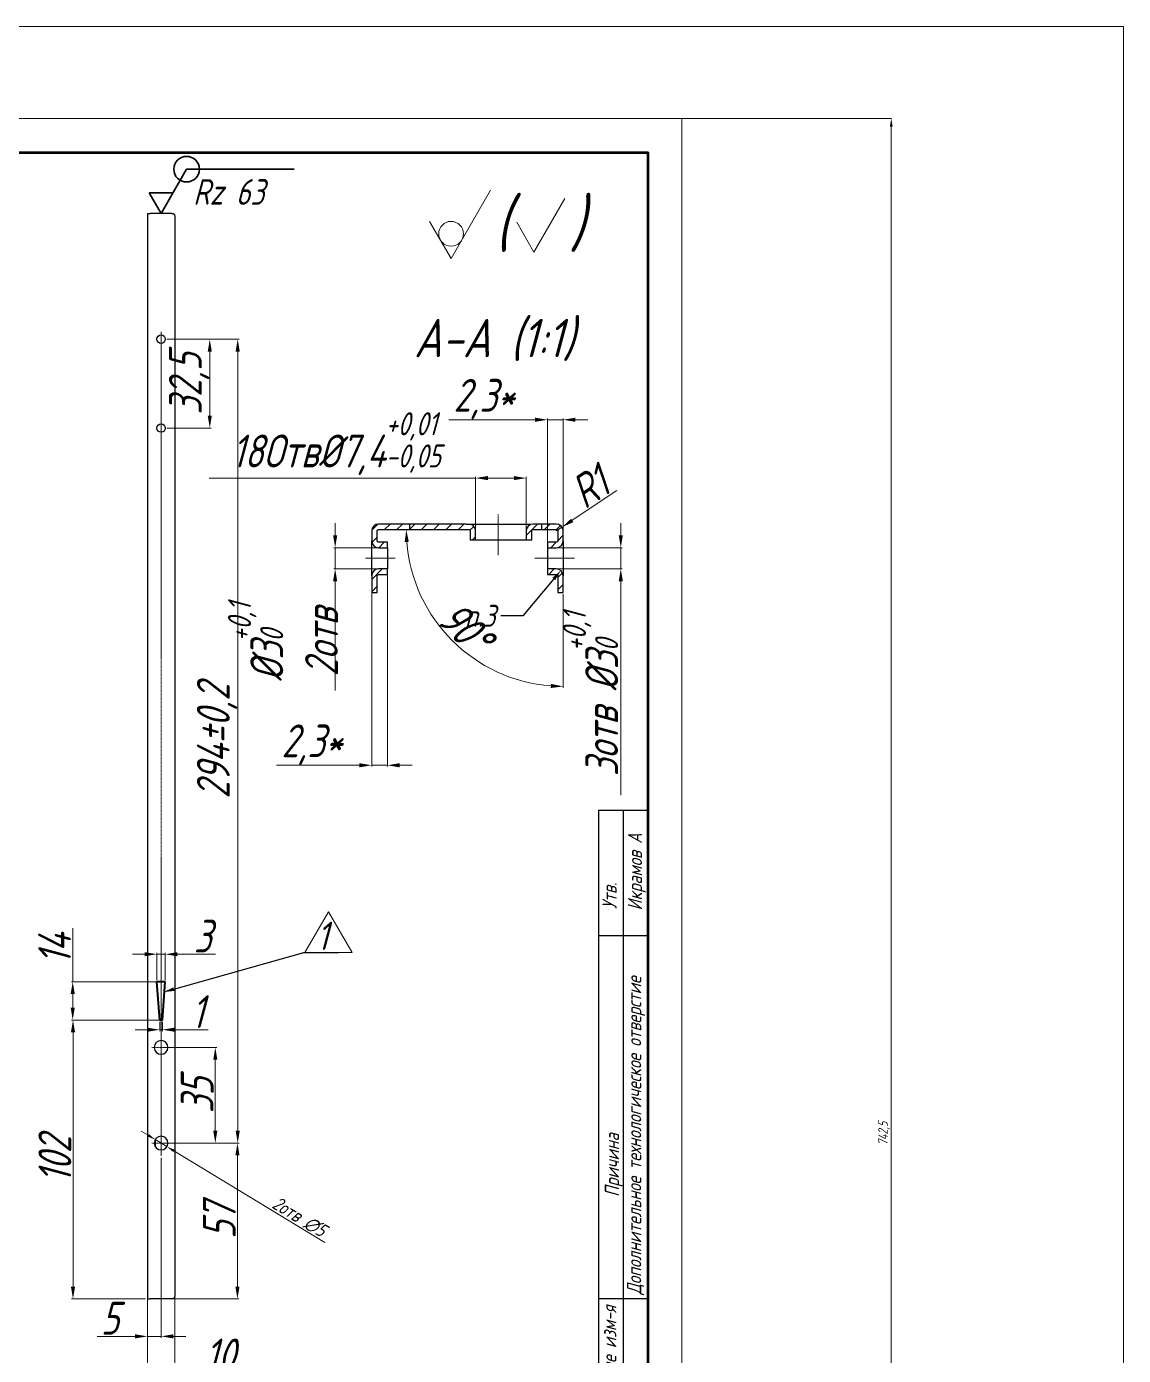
# Model space of a CAD drawing. Header units: millimetres. Extents: x 937859 to 970574, y 987894 to 996517.
# Drawn here: x 938901.3 to 939302.3, y 988407.6 to 988893.6 of the extents above; entities that cross this region are included whole.
import ezdxf
from ezdxf import colors
from ezdxf.entities.mleader import LeaderData, LeaderLine
from ezdxf.math import Vec2, Vec3

# ---------------------------------------------------------------- set-up
doc = ezdxf.new("R2010")
doc.units = ezdxf.units.MM
doc.header["$LTSCALE"] = 0.5
for name, pattern in [('CENTER', [0.6, 0.375, -0.075, 0.075, -0.075]), ('K5LT_BASIC', [0]), ('K5LT_THIN', [0])]:
    doc.linetypes.add(name, pattern=pattern)
doc.layers.add('MD_Annotation', color=7, linetype='Continuous', lineweight=20)
doc.layers.add('MD_Visible', color=7, linetype='Continuous', lineweight=25)
doc.layers.add('Системный слой (1)', color=255, linetype='Continuous')
doc.styles.add('A2', font='GOST_A.TTF', dxfattribs={"width": 0.955, "oblique": 15, "height": 12})
doc.styles.add('KTEXTSTYLE', font='GOST_A.TTF', dxfattribs={"width": 0.96, "oblique": 15, "height": 8})
doc.styles.add('SGBKN020112', font='GOST_A.TTF', dxfattribs={"width": 0.96, "oblique": 15, "height": 3.5})
doc.styles.get("Standard").update_dxf_attribs({"font": 'GOST_A.TTF', "oblique": 15})
doc.dimstyles.new('Annotative', dxfattribs={"dimscale": 0, "dimtxt": 5, "dimasz": 3, "dimexe": 0.1, "dimexo": 0.625, "dimtad": 1, "dimtxsty": 'Standard', "dimcen": 2.5, "dimclrd": 256, "dimclre": 256, "dimclrt": 256, "dimadec": 0, "dimazin": 0, "dimtfac": 1, "dimtmove": 0, "dimatfit": 3, "dimfxl": 1, "dimlwd": 5, "dimlwe": 5, "dimarcsym": 0})
doc.dimstyles.new('ISO-25', dxfattribs={"dimtxt": 12, "dimasz": 4.5, "dimexe": 0.5, "dimexo": 0.625, "dimtad": 1, "dimtxsty": 'A2', "dimcen": 2.5, "dimadec": 0, "dimazin": 0, "dimtfac": 1, "dimtmove": 0, "dimatfit": 3, "dimfxl": 1, "dimlwd": 9, "dimlwe": 9, "dimarcsym": 0})
doc.dimstyles.new('SGBKN020112', dxfattribs={"dimtxt": 3.5, "dimasz": 3, "dimexe": 0.1, "dimexo": 0, "dimtad": 1, "dimtoh": 1, "dimtxsty": 'SGBKN020112', "dimcen": 2.5, "dimadec": 0, "dimazin": 0, "dimtfac": 1, "dimtmove": 0, "dimatfit": 3, "dimfxl": 1, "dimlwd": 9, "dimlwe": 9, "dimarcsym": 0})
pattern_1 = [(45, (937559.3028, 988238.0665), (-2.245064, 2.245064), [])]

# ---------------------------------------------------------------- blocks, each defined once
blk = doc.blocks.new('*D385')
at = {"color": 0, "lineweight": 9, "ltscale": 20, "transparency": 16777216}
for p, q in [((938954.42, 988485.29), (938978.88, 988485.29)), ((938978.38, 988432.79), (938978.38, 988480.79)), ((938951.08, 988428.29), (938978.88, 988428.29))]:
    blk.add_line(p, q, dxfattribs=at)
at = {"color": 0, "lineweight": 5, "ltscale": 20, "transparency": 16777216}
for points in [[(938977.63, 988480.79), (938979.13, 988480.79), (938978.38, 988485.29)], [(938977.63, 988432.79), (938979.13, 988432.79), (938978.38, 988428.29)]]:
    blk.add_solid(points, dxfattribs=at)
at = {"layer": 'Defpoints', "color": 0, "lineweight": 5, "ltscale": 20, "transparency": 16777216}
for p in [(938953.8, 988485.29), (938978.38, 988485.29), (938950.46, 988428.29)]:
    blk.add_point(p, dxfattribs=at)
at = {"color": 0, "lineweight": 5, "ltscale": 20, "transparency": 16777216, "insert": (938971.75, 988456.79), "char_height": 12, "attachment_point": 5, "rotation": 90, "style": 'A2'}
blk.add_mtext('57', dxfattribs=at)
blk = doc.blocks.new('*D386')
at = {"color": 0, "lineweight": 9, "ltscale": 20, "transparency": 16777216}
for p, q in [((938960.65, 988779.29), (938978.98, 988779.29)), ((938978.48, 988489.79), (938978.48, 988774.79)), ((938952.52, 988485.29), (938978.98, 988485.29))]:
    blk.add_line(p, q, dxfattribs=at)
at = {"color": 0, "lineweight": 5, "ltscale": 20, "transparency": 16777216}
for points in [[(938977.73, 988774.79), (938979.23, 988774.79), (938978.48, 988779.29)], [(938977.73, 988489.79), (938979.23, 988489.79), (938978.48, 988485.29)]]:
    blk.add_solid(points, dxfattribs=at)
at = {"layer": 'Defpoints', "color": 0, "lineweight": 5, "ltscale": 20, "transparency": 16777216}
for p in [(938960.02, 988779.29), (938978.48, 988779.29), (938951.9, 988485.29)]:
    blk.add_point(p, dxfattribs=at)
at = {"color": 0, "lineweight": 5, "ltscale": 20, "transparency": 16777216, "insert": (938970.95, 988632.29), "char_height": 12, "attachment_point": 5, "rotation": 90, "style": 'A2'}
blk.add_mtext('294%%P0,2', dxfattribs=at)
blk = doc.blocks.new('*D387')
at = {"color": 0, "lineweight": 9, "ltscale": 20, "transparency": 16777216}
for p, q in [((938945.46, 988479.95), (938945.46, 988414.1)), ((938950.46, 988479.95), (938950.46, 988414.1)), ((938940.96, 988414.6), (938927.07, 988414.6)), ((938950.46, 988414.6), (938945.46, 988414.6)), ((938954.96, 988414.6), (938959.46, 988414.6))]:
    blk.add_line(p, q, dxfattribs=at)
at = {"color": 0, "lineweight": 5, "ltscale": 20, "transparency": 16777216}
for points in [[(938940.96, 988415.35), (938940.96, 988413.85), (938945.46, 988414.6)], [(938954.96, 988415.35), (938954.96, 988413.85), (938950.46, 988414.6)]]:
    blk.add_solid(points, dxfattribs=at)
at = {"layer": 'Defpoints', "color": 0, "lineweight": 5, "ltscale": 20, "transparency": 16777216}
for p in [(938945.46, 988480.58), (938950.46, 988480.58), (938945.46, 988414.6)]:
    blk.add_point(p, dxfattribs=at)
at = {"color": 0, "lineweight": 5, "ltscale": 20, "transparency": 16777216, "insert": (938931.76, 988421.23), "char_height": 12, "attachment_point": 5, "style": 'A2'}
blk.add_mtext('5', dxfattribs=at)
blk = doc.blocks.new('*D393')
at = {"lineweight": 5, "ltscale": 20, "transparency": 16777216}
for p, q in [((938945.75, 988488.14), (938943.19, 988489.7)), ((938948.32, 988486.59), (938952.59, 988483.99)), ((939010.34, 988448.94), (938955.16, 988482.43))]:
    blk.add_line(p, q, dxfattribs=at)
for points in [[(938946.01, 988488.57), (938945.5, 988487.71), (938948.32, 988486.59)], [(938955.42, 988482.86), (938954.9, 988482.01), (938952.59, 988483.99)]]:
    blk.add_solid(points, dxfattribs=at)
at = {"layer": 'Defpoints', "color": 0, "lineweight": 5, "ltscale": 20, "transparency": 16777216}
for p in [(938948.32, 988486.59), (938952.59, 988483.99)]:
    blk.add_point(p, dxfattribs=at)
at = {"lineweight": 5, "ltscale": 20, "transparency": 16777216, "insert": (939000.98, 988458.28), "char_height": 5, "attachment_point": 5, "rotation": 328.7403}
blk.add_mtext('2отв ∅5', dxfattribs=at)
blk = doc.blocks.new('*D396')
at = {"color": 0, "lineweight": 9, "ltscale": 20, "transparency": 16777216}
for p, q in [((938955.46, 988435.74), (938955.46, 988400.67)), ((938945.46, 988433.77), (938945.46, 988400.67)), ((938940.96, 988401.17), (938936.46, 988401.17)), ((938945.46, 988401.17), (938955.46, 988401.17)), ((938959.96, 988401.17), (938979.57, 988401.17))]:
    blk.add_line(p, q, dxfattribs=at)
at = {"color": 0, "lineweight": 5, "ltscale": 20, "transparency": 16777216}
for points in [[(938940.96, 988401.92), (938940.96, 988400.42), (938945.46, 988401.17)], [(938959.96, 988401.92), (938959.96, 988400.42), (938955.46, 988401.17)]]:
    blk.add_solid(points, dxfattribs=at)
at = {"layer": 'Defpoints', "color": 0, "lineweight": 5, "ltscale": 20, "transparency": 16777216}
for p in [(938955.46, 988436.36), (938945.46, 988434.4), (938955.46, 988401.17)]:
    blk.add_point(p, dxfattribs=at)
at = {"color": 0, "lineweight": 5, "ltscale": 20, "transparency": 16777216, "insert": (938972.01, 988407.8), "char_height": 12, "attachment_point": 5, "style": 'A2'}
blk.add_mtext('10', dxfattribs=at)
blk = doc.blocks.new('*D398')
at = {"color": 0, "lineweight": 9, "ltscale": 20, "transparency": 16777216}
for p, q in [((939118.52, 988707.54), (939118.52, 988712.04)), ((939093.95, 988703.04), (939119.02, 988703.04)), ((939118.52, 988703.04), (939118.52, 988695.29)), ((939093.95, 988695.29), (939119.02, 988695.29)), ((939118.52, 988690.79), (939118.52, 988612.53))]:
    blk.add_line(p, q, dxfattribs=at)
at = {"color": 0, "lineweight": 5, "ltscale": 20, "transparency": 16777216}
for points in [[(939117.77, 988707.54), (939119.27, 988707.54), (939118.52, 988703.04)], [(939117.77, 988690.79), (939119.27, 988690.79), (939118.52, 988695.29)]]:
    blk.add_solid(points, dxfattribs=at)
at = {"layer": 'Defpoints', "color": 0, "lineweight": 5, "ltscale": 20, "transparency": 16777216}
for p in [(939093.33, 988703.04), (939093.33, 988695.29), (939118.52, 988695.29)]:
    blk.add_point(p, dxfattribs=at)
at = {"color": 0, "lineweight": 5, "ltscale": 20, "transparency": 16777216, "insert": (939107.46, 988649.41), "char_height": 12, "attachment_point": 5, "rotation": 90, "style": 'A2'}
blk.add_mtext('3отв %%C3{\\H0.7x;\\S+0,1^ 0;}', dxfattribs=at)
blk = doc.blocks.new('*D399')
at = {"color": 0, "lineweight": 9, "ltscale": 20, "transparency": 16777216}
for p, q in [((939014.1, 988707.54), (939014.1, 988712.04)), ((939030.95, 988703.04), (939013.6, 988703.04)), ((939014.1, 988703.04), (939014.1, 988695.29)), ((939030.95, 988695.29), (939013.6, 988695.29)), ((939014.1, 988690.79), (939014.1, 988650.76))]:
    blk.add_line(p, q, dxfattribs=at)
at = {"color": 0, "lineweight": 5, "ltscale": 20, "transparency": 16777216}
for points in [[(939013.35, 988707.54), (939014.85, 988707.54), (939014.1, 988703.04)], [(939013.35, 988690.79), (939014.85, 988690.79), (939014.1, 988695.29)]]:
    blk.add_solid(points, dxfattribs=at)
at = {"layer": 'Defpoints', "color": 0, "lineweight": 5, "ltscale": 20, "transparency": 16777216}
for p in [(939031.58, 988703.04), (939014.1, 988695.29), (939031.58, 988695.29)]:
    blk.add_point(p, dxfattribs=at)
at = {"color": 0, "lineweight": 5, "ltscale": 20, "transparency": 16777216, "insert": (938995.04, 988668.53), "char_height": 12, "attachment_point": 5, "rotation": 90, "style": 'A2'}
blk.add_mtext('%%C3{\\H0.7x;\\S+0,1^ 0;}\\P2отв', dxfattribs=at)
blk = doc.blocks.new('*D403')
at = {"color": 0, "lineweight": 9, "ltscale": 20, "transparency": 16777216}
for p, q in [((939065.45, 988728.5), (938968.04, 988728.5)), ((939065.45, 988708.16), (939065.45, 988729)), ((939079.45, 988728.5), (939069.95, 988728.5)), ((939083.95, 988708.16), (939083.95, 988729))]:
    blk.add_line(p, q, dxfattribs=at)
at = {"color": 0, "lineweight": 5, "ltscale": 20, "transparency": 16777216}
for points in [[(939069.95, 988729.25), (939069.95, 988727.75), (939065.45, 988728.5)], [(939079.45, 988729.25), (939079.45, 988727.75), (939083.95, 988728.5)]]:
    blk.add_solid(points, dxfattribs=at)
at = {"layer": 'Defpoints', "color": 0, "lineweight": 5, "ltscale": 20, "transparency": 16777216}
for p in [(939083.95, 988728.5), (939065.45, 988707.54), (939083.95, 988707.54)]:
    blk.add_point(p, dxfattribs=at)
at = {"color": 0, "lineweight": 5, "ltscale": 20, "transparency": 16777216, "insert": (939014.5, 988741.09), "char_height": 12, "attachment_point": 5, "style": 'A2'}
blk.add_mtext('18Отв%%C7,4{\\H0.7x;\\S+0,01^ -0,05;}', dxfattribs=at)
blk = doc.blocks.new('*D364')
at = {"color": 0, "lineweight": 9, "ltscale": 20, "transparency": 16777216}
for p, q in [((939117.1, 988723.93), (939100.78, 988713.05)), ((939094.95, 988709.16), (939097.03, 988710.55))]:
    blk.add_line(p, q, dxfattribs=at)
at = {"color": 0, "lineweight": 5, "ltscale": 20, "transparency": 16777216}
blk.add_solid([(939100.36, 988713.67), (939101.19, 988712.42), (939097.03, 988710.55)], dxfattribs=at)
at = {"layer": 'Defpoints', "color": 0, "lineweight": 5, "ltscale": 20, "transparency": 16777216}
for p in [(939094.95, 988709.16), (939097.03, 988710.55)]:
    blk.add_point(p, dxfattribs=at)
at = {"color": 0, "lineweight": 5, "ltscale": 20, "transparency": 16777216, "insert": (939107.13, 988725.25), "char_height": 12, "attachment_point": 5, "rotation": 33.702, "style": 'A2'}
blk.add_mtext('R1', dxfattribs=at)
blk = doc.blocks.new('*D404')
at = {"color": 0, "lineweight": 9, "ltscale": 20, "transparency": 16777216}
for p, q in [((939027.45, 988695.55), (939027.45, 988622.97)), ((939033.2, 988694.66), (939033.2, 988622.97)), ((939022.95, 988623.47), (938992.66, 988623.47)), ((939033.2, 988623.47), (939027.45, 988623.47)), ((939037.7, 988623.47), (939042.2, 988623.47))]:
    blk.add_line(p, q, dxfattribs=at)
at = {"color": 0, "lineweight": 5, "ltscale": 20, "transparency": 16777216}
for points in [[(939022.95, 988624.22), (939022.95, 988622.72), (939027.45, 988623.47)], [(939037.7, 988624.22), (939037.7, 988622.72), (939033.2, 988623.47)]]:
    blk.add_solid(points, dxfattribs=at)
at = {"layer": 'Defpoints', "color": 0, "lineweight": 5, "ltscale": 20, "transparency": 16777216}
for p in [(939027.45, 988696.17), (939033.2, 988695.29), (939027.45, 988623.47)]:
    blk.add_point(p, dxfattribs=at)
at = {"color": 0, "lineweight": 5, "ltscale": 20, "transparency": 16777216, "insert": (939005.56, 988631), "char_height": 12, "attachment_point": 5, "style": 'A2'}
blk.add_mtext('2,3*', dxfattribs=at)
blk = doc.blocks.new('*D405')
at = {"color": 0, "lineweight": 9, "ltscale": 20, "transparency": 16777216}
for p, q in [((939087.2, 988749.84), (939055.6, 988749.84)), ((939091.7, 988699.79), (939091.7, 988750.34)), ((939097.45, 988749.84), (939091.7, 988749.84)), ((939097.45, 988697.72), (939097.45, 988750.34)), ((939101.95, 988749.84), (939106.45, 988749.84))]:
    blk.add_line(p, q, dxfattribs=at)
at = {"color": 0, "lineweight": 5, "ltscale": 20, "transparency": 16777216}
for points in [[(939087.2, 988750.59), (939087.2, 988749.09), (939091.7, 988749.84)], [(939101.95, 988750.59), (939101.95, 988749.09), (939097.45, 988749.84)]]:
    blk.add_solid(points, dxfattribs=at)
at = {"layer": 'Defpoints', "color": 0, "lineweight": 5, "ltscale": 20, "transparency": 16777216}
for p in [(939097.45, 988749.84), (939091.7, 988699.16), (939097.45, 988697.1)]:
    blk.add_point(p, dxfattribs=at)
at = {"color": 0, "lineweight": 5, "ltscale": 20, "transparency": 16777216, "insert": (939068.5, 988757.37), "char_height": 12, "attachment_point": 5, "style": 'A2'}
blk.add_mtext('2,3*', dxfattribs=at)
blk = doc.blocks.new('*D407')
at = {"color": 0, "lineweight": 9, "ltscale": 20, "transparency": 16777216}
for p, q in [((938951.08, 988520.29), (938970.79, 988520.29)), ((938970.29, 988489.79), (938970.29, 988515.79)), ((938951.08, 988485.29), (938970.79, 988485.29))]:
    blk.add_line(p, q, dxfattribs=at)
at = {"color": 0, "lineweight": 5, "ltscale": 20, "transparency": 16777216}
for points in [[(938969.54, 988515.79), (938971.04, 988515.79), (938970.29, 988520.29)], [(938969.54, 988489.79), (938971.04, 988489.79), (938970.29, 988485.29)]]:
    blk.add_solid(points, dxfattribs=at)
at = {"layer": 'Defpoints', "color": 0, "lineweight": 5, "ltscale": 20, "transparency": 16777216}
for p in [(938950.46, 988520.29), (938970.29, 988520.29), (938950.46, 988485.29)]:
    blk.add_point(p, dxfattribs=at)
at = {"color": 0, "lineweight": 5, "ltscale": 20, "transparency": 16777216, "insert": (938963.66, 988502.79), "char_height": 12, "attachment_point": 5, "rotation": 90, "style": 'A2'}
blk.add_mtext('35', dxfattribs=at)
blk = doc.blocks.new('*D411')
at = {"color": 0, "lineweight": 9, "ltscale": 20, "transparency": 16777216}
for p, q in [((938949.33, 988530.29), (938917.77, 988530.29)), ((938918.27, 988432.79), (938918.27, 988525.79)), ((938944.83, 988428.29), (938917.77, 988428.29))]:
    blk.add_line(p, q, dxfattribs=at)
at = {"color": 0, "lineweight": 5, "ltscale": 20, "transparency": 16777216}
for points in [[(938917.52, 988525.79), (938919.02, 988525.79), (938918.27, 988530.29)], [(938917.52, 988432.79), (938919.02, 988432.79), (938918.27, 988428.29)]]:
    blk.add_solid(points, dxfattribs=at)
at = {"layer": 'Defpoints', "color": 0, "lineweight": 5, "ltscale": 20, "transparency": 16777216}
for p in [(938918.27, 988530.29), (938949.96, 988530.29), (938945.46, 988428.29)]:
    blk.add_point(p, dxfattribs=at)
at = {"color": 0, "lineweight": 5, "ltscale": 20, "transparency": 16777216, "insert": (938911.64, 988479.29), "char_height": 12, "attachment_point": 5, "rotation": 90, "style": 'A2'}
blk.add_mtext('102', dxfattribs=at)
blk = doc.blocks.new('*D412')
at = {"color": 0, "lineweight": 9, "ltscale": 20, "transparency": 16777216}
for p, q in [((938949.96, 988529.66), (938949.96, 988526.25)), ((938950.96, 988529.66), (938950.96, 988526.25)), ((938945.46, 988526.75), (938940.96, 988526.75)), ((938949.96, 988526.75), (938950.96, 988526.75)), ((938955.46, 988526.75), (938967.69, 988526.75))]:
    blk.add_line(p, q, dxfattribs=at)
at = {"color": 0, "lineweight": 5, "ltscale": 20, "transparency": 16777216}
for points in [[(938945.46, 988527.5), (938945.46, 988526), (938949.96, 988526.75)], [(938955.46, 988527.5), (938955.46, 988526), (938950.96, 988526.75)]]:
    blk.add_solid(points, dxfattribs=at)
at = {"layer": 'Defpoints', "color": 0, "lineweight": 5, "ltscale": 20, "transparency": 16777216}
for p in [(938949.96, 988530.29), (938950.96, 988530.29), (938950.96, 988526.75)]:
    blk.add_point(p, dxfattribs=at)
at = {"color": 0, "lineweight": 5, "ltscale": 20, "transparency": 16777216, "insert": (938963.82, 988533.38), "char_height": 12, "attachment_point": 5, "style": 'A2'}
blk.add_mtext('1', dxfattribs=at)
blk = doc.blocks.new('*D413')
at = {"color": 0, "lineweight": 9, "ltscale": 20, "transparency": 16777216}
for p, q in [((938944.46, 988554.36), (938939.96, 988554.36)), ((938948.96, 988544.91), (938948.96, 988554.86)), ((938948.96, 988554.36), (938951.96, 988554.36)), ((938951.96, 988544.91), (938951.96, 988554.86)), ((938956.46, 988554.36), (938970.34, 988554.36))]:
    blk.add_line(p, q, dxfattribs=at)
at = {"color": 0, "lineweight": 5, "ltscale": 20, "transparency": 16777216}
for points in [[(938944.46, 988555.11), (938944.46, 988553.61), (938948.96, 988554.36)], [(938956.46, 988555.11), (938956.46, 988553.61), (938951.96, 988554.36)]]:
    blk.add_solid(points, dxfattribs=at)
at = {"layer": 'Defpoints', "color": 0, "lineweight": 5, "ltscale": 20, "transparency": 16777216}
for p in [(938951.96, 988554.36), (938948.96, 988544.29), (938951.96, 988544.29)]:
    blk.add_point(p, dxfattribs=at)
at = {"color": 0, "lineweight": 5, "ltscale": 20, "transparency": 16777216, "insert": (938965.65, 988560.99), "char_height": 12, "attachment_point": 5, "style": 'A2'}
blk.add_mtext('3', dxfattribs=at)
blk = doc.blocks.new('*D414')
at = {"color": 0, "lineweight": 9, "ltscale": 20, "transparency": 16777216}
for p, q in [((938918.17, 988544.29), (938918.17, 988563.9)), ((938949.83, 988544.29), (938917.67, 988544.29)), ((938918.17, 988534.79), (938918.17, 988539.79)), ((938949.83, 988530.29), (938917.67, 988530.29))]:
    blk.add_line(p, q, dxfattribs=at)
at = {"color": 0, "lineweight": 5, "ltscale": 20, "transparency": 16777216}
for points in [[(938917.42, 988539.79), (938918.92, 988539.79), (938918.17, 988544.29)], [(938917.42, 988534.79), (938918.92, 988534.79), (938918.17, 988530.29)]]:
    blk.add_solid(points, dxfattribs=at)
at = {"layer": 'Defpoints', "color": 0, "lineweight": 5, "ltscale": 20, "transparency": 16777216}
for p in [(938918.17, 988544.29), (938950.46, 988544.29), (938950.46, 988530.29)]:
    blk.add_point(p, dxfattribs=at)
at = {"color": 0, "lineweight": 5, "ltscale": 20, "transparency": 16777216, "insert": (938911.54, 988556.35), "char_height": 12, "attachment_point": 5, "rotation": 90, "style": 'A2'}
blk.add_mtext('14', dxfattribs=at)
blk = doc.blocks.new('*D416')
at = {"color": 0, "lineweight": 9, "ltscale": 20, "transparency": 16777216}
for p, q in [((939040.74, 988709.66), (939039.6, 988709.66)), ((939097.45, 988686.04), (939097.45, 988651.81))]:
    blk.add_line(p, q, dxfattribs=at)
blk.add_arc((939097.45, 988709.66), 57.36, 184.4964, 265.5036, dxfattribs=at)
at = {"color": 0, "lineweight": 5, "ltscale": 20, "transparency": 16777216}
for points in [[(939039.52, 988705.14), (939041.02, 988705.2), (939040.1, 988709.66)], [(939092.99, 988653.23), (939092.93, 988651.73), (939097.45, 988652.31)]]:
    blk.add_solid(points, dxfattribs=at)
at = {"layer": 'Defpoints', "color": 0, "lineweight": 5, "ltscale": 20, "transparency": 16777216}
for p in [(939041.36, 988709.66), (939062.95, 988709.66), (939097.45, 988692.79), (939097.45, 988686.66), (939047.78, 988680.98)]:
    blk.add_point(p, dxfattribs=at)
at = {"color": 0, "lineweight": 5, "ltscale": 20, "transparency": 16777216, "insert": (939061.58, 988673.79), "char_height": 12, "attachment_point": 5, "rotation": 315, "style": 'A2'}
blk.add_mtext('90°', dxfattribs=at)
blk = doc.blocks.new('*D417')
at = {"color": 0, "lineweight": 9, "ltscale": 20, "transparency": 16777216}
for p, q in [((938952.63, 988779.29), (938968.77, 988779.29)), ((938968.27, 988774.79), (938968.27, 988751.29)), ((938952.63, 988746.79), (938968.77, 988746.79))]:
    blk.add_line(p, q, dxfattribs=at)
at = {"color": 0, "lineweight": 5, "ltscale": 20, "transparency": 16777216}
for points in [[(938967.52, 988774.79), (938969.02, 988774.79), (938968.27, 988779.29)], [(938967.52, 988751.29), (938969.02, 988751.29), (938968.27, 988746.79)]]:
    blk.add_solid(points, dxfattribs=at)
at = {"layer": 'Defpoints', "color": 0, "lineweight": 5, "ltscale": 20, "transparency": 16777216}
for p in [(938952.01, 988779.29), (938952.01, 988746.79), (938968.27, 988746.79)]:
    blk.add_point(p, dxfattribs=at)
at = {"color": 0, "lineweight": 5, "ltscale": 20, "transparency": 16777216, "insert": (938960.74, 988763.04), "char_height": 12, "attachment_point": 5, "rotation": 90, "style": 'A2'}
blk.add_mtext('32,5', dxfattribs=at)
blk = doc.blocks.new('*D719')
at = {"color": 0, "lineweight": 9, "ltscale": 0.5, "transparency": 16777216}
for p, q in [((939140.87, 988860.06), (939217.5, 988860.06)), ((939217.4, 988857.06), (939217.4, 988120.56)), ((939140.87, 988117.56), (939217.5, 988117.56))]:
    blk.add_line(p, q, dxfattribs=at)
at = {"color": 0, "lineweight": 5, "ltscale": 0.5, "transparency": 16777216}
for points in [[(939216.9, 988857.06), (939217.9, 988857.06), (939217.4, 988860.06)], [(939216.9, 988120.56), (939217.9, 988120.56), (939217.4, 988117.56)]]:
    blk.add_solid(points, dxfattribs=at)
at = {"layer": 'Defpoints', "color": 0, "lineweight": 5, "ltscale": 0.5, "transparency": 16777216}
for p in [(939140.87, 988860.06), (939140.87, 988117.56), (939217.4, 988117.56)]:
    blk.add_point(p, dxfattribs=at)
at = {"color": 0, "lineweight": 5, "ltscale": 0.5, "transparency": 16777216, "insert": (939214.77, 988488.81), "char_height": 3.5, "attachment_point": 5, "rotation": 90, "style": 'SGBKN020112'}
blk.add_mtext('742,5', dxfattribs=at)

msp = doc.modelspace()

# ---------------------------------------------------------------- hatches: boundary and pattern name
at = {"ltscale": 20}
h = msp.add_hatch(dxfattribs=at)
h.set_pattern_fill('ANSI31', color=256)
h.set_pattern_definition(pattern_1)
h.paths.add_polyline_path([(939041.363, 988711.663), (939029.954, 988711.663, 0.4142136), (939027.454, 988709.163), (939027.454, 988705.538, 0.4142136), (939029.954, 988703.038), (939033.204, 988703.038), (939033.204, 988705.038), (939029.954, 988705.038, -0.4142136), (939029.454, 988705.538), (939029.454, 988709.163, -0.4142136), (939029.954, 988709.663), (939041.363, 988709.663)])
h.paths.add_polyline_path([(939033.204, 988695.288), (939029.954, 988695.288, 0.4142136), (939027.454, 988692.788), (939027.454, 988686.663), (939029.454, 988686.663), (939029.454, 988692.788, -0.4142136), (939029.954, 988693.288), (939033.204, 988693.288)])
h = msp.add_hatch(dxfattribs=at)
h.set_pattern_fill('ANSI31', color=256)
h.set_pattern_definition(pattern_1)
h.paths.add_polyline_path([(939062.954, 988711.663), (939061.954, 988711.663), (939041.363, 988711.663), (939041.363, 988709.663), (939062.954, 988709.663, -0.4142136), (939063.454, 988709.163), (939063.454, 988705.913), (939065.454, 988705.913), (939065.454, 988709.163, 0.4142136)])
h.paths.add_polyline_path([(939089.703, 988711.663), (939086.454, 988711.663, 0.4142136), (939083.954, 988709.163), (939083.954, 988705.913), (939085.954, 988705.913), (939085.954, 988709.163, -0.4142136), (939086.454, 988709.663), (939089.703, 988709.663)])
h.paths.add_polyline_path([(939097.454, 988709.163, 0.4142136), (939094.954, 988711.663), (939089.703, 988711.663), (939089.703, 988709.663), (939090.703, 988709.663), (939094.954, 988709.663, -0.4142136), (939095.454, 988709.163), (939095.454, 988705.538, -0.4142136), (939094.954, 988705.038), (939091.704, 988705.038), (939091.704, 988703.038), (939094.954, 988703.038, 0.4142136), (939097.454, 988705.538)])
h.paths.add_polyline_path([(939097.454, 988692.788, 0.4142136), (939094.954, 988695.288), (939091.704, 988695.288), (939091.704, 988693.288), (939094.954, 988693.288, -0.4142136), (939095.454, 988692.788), (939095.454, 988686.663), (939097.454, 988686.663)])

# ---------------------------------------------------------------- linework, layer by layer
at = {"lineweight": 5}
msp.add_line((939140.87, 988860.06), (938615.87, 988860.06), dxfattribs=at)
at = {"color": 0, "linetype": 'K5LT_BASIC', "lineweight": 9}
for p, q in [((939056.489, 988808.784), (939070.909, 988833.761)), ((939086.686, 988811.161), (939098.054, 988830.761)), ((939048.637, 988822.384), (939056.489, 988808.784)), ((939080.484, 988822.041), (939086.686, 988811.161))]:
    msp.add_line(p, q, dxfattribs=at)
at = {"linetype": 'CENTER', "lineweight": 5}
for p, q in [((938950.456, 988480.575), (938950.456, 988782.053)), ((938954.39, 988779.288), (938961.071, 988779.288)), ((939073.704, 988700.353), (939073.704, 988715.42)), ((939036.04, 988699.163), (939025.153, 988699.163)), ((939101.632, 988699.163), (939087.145, 988699.163)), ((938947.116, 988520.288), (938953.796, 988520.288)), ((938947.116, 988485.288), (938953.796, 988485.288))]:
    msp.add_line(p, q, dxfattribs=at)
for p, q in [((939110.553, 988267.56), (939110.553, 988607.079)), ((939110.553, 988607.079), (939128.37, 988607.079)), ((939119.462, 988267.56), (939119.462, 988607.079)), ((939128.37, 988267.56), (939128.37, 988607.079)), ((939110.553, 988561.234), (939128.37, 988561.234)), ((939110.553, 988428.396), (939128.37, 988428.396))]:
    msp.add_line(p, q)
at = {"lineweight": 35, "ltscale": 20}
for p, q in [((938949.956, 988530.288), (938948.956, 988544.288)), ((938950.956, 988530.288), (938951.956, 988544.288))]:
    msp.add_line(p, q, dxfattribs=at)
at = {"color": 1, "lineweight": 5, "ltscale": 0.5}
msp.add_lwpolyline([(937919.522, 988893.634), (939302.257, 988893.634), (939302.257, 988006.589), (937919.522, 988006.589)], close=True, dxfattribs=at)
at = {"lineweight": 5}
msp.add_lwpolyline([(938615.87, 988860.06), (939140.87, 988860.06), (939140.87, 988117.56), (938615.87, 988117.56)], close=True, dxfattribs=at)
at = {"lineweight": 50}
msp.add_lwpolyline([(938665.87, 988847.56), (939128.37, 988847.56), (939128.37, 988130.06), (938665.87, 988130.06)], close=True, dxfattribs=at)
at = {"lineweight": 5, "ltscale": 20}
msp.add_lwpolyline([(939011.668, 988569.837), (939003.063, 988554.933), (939020.274, 988554.933)], close=True, dxfattribs=at)
at = {"color": 0, "linetype": 'K5LT_BASIC', "lineweight": 9}
msp.add_arc((939056.489, 988817.851), 4.533, 0, 359.99999, dxfattribs=at)
at = {"layer": 'MD_Visible', "extrusion": (0, 1, 0)}
for p, q in [((938945.456, 988825.288), (938945.456, 988428.288)), ((938945.456, 988825.288), (938946.456, 988825.288)), ((938954.456, 988825.288), (938946.456, 988825.288)), ((938955.456, 988824.288), (938955.456, 988429.288)), ((938948.456, 988483.788), (938948.456, 988486.788)), ((938945.456, 988428.288), (938946.456, 988428.288)), ((938954.456, 988428.288), (938946.456, 988428.288))]:
    msp.add_line(p, q, dxfattribs=at)
at = {"layer": 'MD_Visible'}
for p, q in [((939027.454, 988709.163), (939027.454, 988705.538)), ((939029.454, 988705.538), (939029.454, 988709.163)), ((939041.363, 988711.663), (939029.954, 988711.663)), ((939029.954, 988709.663), (939041.363, 988709.663)), ((939061.954, 988711.663), (939041.363, 988711.663)), ((939041.363, 988709.663), (939041.363, 988711.663)), ((939041.363, 988709.663), (939062.954, 988709.663)), ((939061.954, 988711.663), (939085.454, 988711.663)), ((939063.454, 988709.163), (939063.454, 988705.913)), ((939065.454, 988705.913), (939065.454, 988709.163)), ((939083.954, 988709.163), (939083.954, 988705.913)), ((939085.954, 988705.913), (939085.954, 988709.163)), ((939090.703, 988711.663), (939086.454, 988711.663)), ((939086.454, 988709.663), (939090.703, 988709.663)), ((939094.954, 988711.663), (939089.703, 988711.663)), ((939089.703, 988709.663), (939089.703, 988711.663)), ((939089.703, 988709.663), (939094.954, 988709.663)), ((939095.454, 988709.163), (939095.454, 988705.538)), ((939097.454, 988705.538), (939097.454, 988709.163)), ((939027.454, 988692.788), (939027.454, 988705.538)), ((939033.204, 988705.038), (939029.954, 988705.038)), ((939029.954, 988703.038), (939033.204, 988703.038)), ((939033.204, 988703.038), (939033.204, 988705.038)), ((939033.204, 988703.038), (939033.204, 988695.288)), ((939063.454, 988705.913), (939065.454, 988705.913)), ((939065.454, 988705.913), (939083.954, 988705.913)), ((939083.954, 988705.913), (939085.954, 988705.913)), ((939091.704, 988705.038), (939091.704, 988703.038)), ((939094.954, 988705.038), (939091.704, 988705.038)), ((939091.704, 988703.038), (939094.954, 988703.038)), ((939091.704, 988703.038), (939091.704, 988695.288)), ((939097.454, 988705.538), (939097.454, 988692.788)), ((939027.454, 988692.788), (939027.454, 988686.663)), ((939029.454, 988686.663), (939029.454, 988692.788)), ((939033.204, 988695.288), (939029.954, 988695.288)), ((939029.954, 988693.288), (939033.204, 988693.288)), ((939033.204, 988693.288), (939033.204, 988695.288)), ((939091.704, 988695.288), (939091.704, 988693.288)), ((939094.954, 988695.288), (939091.704, 988695.288)), ((939091.704, 988693.288), (939094.954, 988693.288)), ((939095.454, 988692.788), (939095.454, 988686.663)), ((939097.454, 988686.663), (939097.454, 988692.788)), ((939027.454, 988686.663), (939029.454, 988686.663)), ((939095.454, 988686.663), (939097.454, 988686.663))]:
    msp.add_line(p, q, dxfattribs=at)
at = {"layer": 'MD_Visible', "lineweight": 35, "extrusion": (0, 1, 0)}
for p, q in [((938951.956, 988544.288), (938948.956, 988544.288)), ((938950.956, 988530.288), (938949.956, 988530.288))]:
    msp.add_line(p, q, dxfattribs=at)
at = {"layer": 'MD_Visible'}
for centre in [(938950.456, 988779.288), (938950.456, 988746.788)]:
    msp.add_circle(centre, 1.55, dxfattribs=at)
at = {"layer": 'MD_Visible', "extrusion": (2.24271e-16, 0, -1)}
for centre in [(-938950.456, 988520.288), (-938950.456, 988485.288)]:
    msp.add_circle(centre, 2.5, dxfattribs=at)
at = {"layer": 'MD_Visible', "extrusion": (2.24271e-16, 8.18205e-42, -1)}
msp.add_arc((-938954.456, 988824.288), 1, 90, 180, dxfattribs=at)
at = {"layer": 'MD_Visible'}
for centre, start, end in [((939029.954, 988709.163), 90, 180), ((939062.954, 988709.163), 0, 90), ((939086.454, 988709.163), 90, 180), ((939094.954, 988709.163), 0, 90), ((939029.954, 988705.538), 180, 270), ((939094.954, 988705.538), 270, 0), ((939029.954, 988692.788), 90, 180), ((939094.954, 988692.788), 0, 90)]:
    msp.add_arc(centre, 2.5, start, end, dxfattribs=at)
at = {"layer": 'MD_Visible', "extrusion": (0, 0, -1)}
for centre, start, end in [((-939029.954, 988709.163), 0, 90), ((-939062.954, 988709.163), 90, 180), ((-939086.454, 988709.163), 0, 90), ((-939094.954, 988709.163), 90, 180), ((-939029.954, 988705.538), 270, 0), ((-939094.954, 988705.538), 180, 270), ((-939029.954, 988692.788), 0, 90), ((-939094.954, 988692.788), 90, 180)]:
    msp.add_arc(centre, 0.5, start, end, dxfattribs=at)
at = {"layer": 'MD_Visible', "extrusion": (2.24271e-16, 3.64604e-55, -1)}
msp.add_arc((-938954.456, 988429.288), 1, 180, 270, dxfattribs=at)
at = {"layer": 'Системный слой (1)', "color": 0, "linetype": 'K5LT_THIN', "lineweight": 30}
for p, q in [((938950.456, 988825.288), (938959.805, 988841.48)), ((938959.805, 988841.48), (938999.178, 988841.48)), ((938946.126, 988832.788), (938950.456, 988825.288)), ((938946.126, 988832.788), (938954.786, 988832.788))]:
    msp.add_line(p, q, dxfattribs=at)
msp.add_circle((938959.805, 988841.48), 4.688, dxfattribs=at)

# ---------------------------------------------------------------- texts
at = {"color": 0, "lineweight": 9, "char_height": 18, "attachment_point": 1, "style": 'KTEXTSTYLE'}
for s, insert in [('{\\Q15;\\W0.965;(}', (939072.56, 988830.988)), ('{\\Q15;\\W0.965;)}', (939099.809, 988830.988))]:
    msp.add_mtext(s, dxfattribs=dict(at, insert=insert))
at = {"char_height": 5.1975, "attachment_point": 1, "rotation": 90}
for s, width, insert in [('Икрамов А', 61.79859, (939121.099, 988570.37)), ('Утв.', 29.12187, (939111.794, 988570.876)), ('{\\C7;Дополнительное технологическое отверстие}', 243.19009, (939120.812, 988429.869)), ('Причина', 29.12187, (939112.712, 988465.61)), ('Технические изм-я', 105.10166, (939111.698, 988375.48))]:
    msp.add_mtext_dynamic_manual_height_columns(s, width=width, gutter_width=25, heights=[0], dxfattribs=dict(at, insert=insert))
at = {"lineweight": 5, "ltscale": 20, "insert": (939007.375, 988566.281), "char_height": 10.395, "attachment_point": 1}
msp.add_mtext_dynamic_manual_height_columns('1', width=11.10679, gutter_width=25, heights=[0], dxfattribs=at)
at = {"layer": 'MD_Annotation', "insert": (939072.203, 988771.337), "char_height": 14, "width": 101.8983, "attachment_point": 8}
msp.add_mtext('A-A (1:1)', dxfattribs=at)
at = {"layer": 'Системный слой (1)', "color": 0, "insert": (938962.179, 988837.842), "char_height": 9.375, "attachment_point": 1, "style": 'KTEXTSTYLE'}
msp.add_mtext('{\\Q15;\\W0.965;Rz 63}', dxfattribs=at)

# ---------------------------------------------------------------- dimensions: what is measured, and where the dimension line sits
at = {"lineweight": 5, "ltscale": 0.5}
dim = msp.add_linear_dim(base=(939217.405, 988117.56), p1=(939140.87, 988860.06), p2=(939140.87, 988117.56), angle=90, dimstyle='SGBKN020112', dxfattribs=at)
dim.commit()
dim.dimension.update_dxf_attribs({"geometry": '*D719', "text_midpoint": (939214.766, 988488.81)})
at = {"lineweight": 5, "ltscale": 20}
for base, p1, p2, text, picture, middle in [((938978.476, 988779.288), (938951.896, 988485.288), (938960.021, 988779.288), '<>%%P0,2', '*D386', (938970.946, 988632.288)), ((939014.101, 988695.288), (939031.579, 988703.038), (939031.579, 988695.288), '%%C3{\\H0.7x;\\S+0,1^ 0;}\\P2отв', '*D399', (938995.035, 988668.525))]:
    dim = msp.add_linear_dim(base=base, p1=p1, p2=p2, angle=90, text=text, dimstyle='ISO-25', override={"dimtxt": 5}, dxfattribs=at)
    dim.commit()
    dim.dimension.update_dxf_attribs({"geometry": picture, "text_midpoint": middle})
for base, p1, p2, picture, middle in [((938968.268, 988746.788), (938952.006, 988779.288), (938952.006, 988746.788), '*D417', (938960.738, 988763.038)), ((938918.171, 988544.288), (938950.456, 988530.288), (938950.456, 988544.288), '*D414', (938911.542, 988556.347)), ((938918.271, 988530.288), (938945.456, 988428.288), (938949.956, 988530.288), '*D411', (938911.642, 988479.288)), ((938970.288, 988520.288), (938950.456, 988485.288), (938950.456, 988520.288), '*D407', (938963.659, 988502.788)), ((938978.376, 988485.288), (938950.456, 988428.288), (938953.796, 988485.288), '*D385', (938971.746, 988456.788))]:
    dim = msp.add_linear_dim(base=base, p1=p1, p2=p2, angle=90, dimstyle='ISO-25', override={"dimtxt": 5}, dxfattribs=at)
    dim.commit()
    dim.dimension.update_dxf_attribs({"geometry": picture, "text_midpoint": middle})
for base, p1, p2, text, picture, middle in [((939097.454, 988749.837), (939091.704, 988699.163), (939097.454, 988697.098), '2,3*', '*D405', (939068.5, 988749.837)), ((939083.954, 988728.495), (939065.454, 988707.538), (939083.954, 988707.538), '18Отв%%C7,4{\\H0.7x;\\S+0,01^ -0,05;}', '*D403', (939014.496, 988728.495))]:
    dim = msp.add_linear_dim(base=base, p1=p1, p2=p2, text=text, dimstyle='ISO-25', override={"dimtxt": 5}, dxfattribs=at)
    dim.commit()
    dim.dimension.update_dxf_attribs({"geometry": picture, "text_midpoint": middle, "dimtype": 160})
dim = msp.add_radius_dim(center=(939094.954, 988709.163), mpoint=(939097.034, 988710.551), text='R1', dimstyle='ISO-25', override={"dimtxt": 5}, dxfattribs=at)
dim.commit()
dim.dimension.update_dxf_attribs({"geometry": '*D364', "text_midpoint": (939107.131, 988725.253)})
dim = msp.add_linear_dim(base=(939118.516, 988695.288), p1=(939093.329, 988703.038), p2=(939093.329, 988695.288), angle=90, text='3отв %%C3{\\H0.7x;\\S+0,1^ 0;}', dimstyle='ISO-25', override={"dimtxt": 5}, dxfattribs=at)
dim.commit()
dim.dimension.update_dxf_attribs({"geometry": '*D398', "text_midpoint": (939118.516, 988649.411), "dimtype": 160})
dim = msp.add_angular_dim_2l(base=(939047.782, 988680.985), line1=((939041.363, 988709.663), (939062.954, 988709.663)), line2=((939097.454, 988686.663), (939097.454, 988692.788)), dimstyle='ISO-25', override={"dimtxt": 5}, dxfattribs=at)
dim.commit()
dim.dimension.update_dxf_attribs({"geometry": '*D416', "text_midpoint": (939061.584, 988673.794)})
dim = msp.add_linear_dim(base=(939027.454, 988623.468), p1=(939033.204, 988695.288), p2=(939027.454, 988696.17), text='2,3*', dimstyle='ISO-25', override={"dimtxt": 5}, dxfattribs=at)
dim.commit()
dim.dimension.update_dxf_attribs({"geometry": '*D404', "text_midpoint": (939005.559, 988630.998)})
dim = msp.add_linear_dim(base=(938951.956, 988554.358), p1=(938948.956, 988544.288), p2=(938951.956, 988544.288), dimstyle='ISO-25', dxfattribs=at)
dim.commit()
dim.dimension.update_dxf_attribs({"geometry": '*D413', "text_midpoint": (938965.648, 988560.987)})
for base, p1, p2, override, picture, middle in [((938950.956, 988526.748), (938949.956, 988530.288), (938950.956, 988530.288), {"dimtxt": 4.5}, '*D412', (938963.824, 988533.378)), ((938945.456, 988414.603), (938950.456, 988480.575), (938945.456, 988480.575), {"dimtxt": 5}, '*D387', (938931.765, 988421.232)), ((938955.456, 988401.174), (938945.456, 988434.398), (938955.456, 988436.363), {"dimtxt": 5}, '*D396', (938972.015, 988407.804))]:
    dim = msp.add_linear_dim(base=base, p1=p1, p2=p2, dimstyle='ISO-25', override=override, dxfattribs=at)
    dim.commit()
    dim.dimension.update_dxf_attribs({"geometry": picture, "text_midpoint": middle})
dim = msp.add_diameter_dim_2p(p1=(938948.319, 988486.586), p2=(938952.593, 988483.991), text='2отв <>', dimstyle='Annotative', override={"dimtxt": 5}, dxfattribs=at)
dim.commit()
dim.dimension.update_dxf_attribs({"geometry": '*D393', "text_midpoint": (938999.356, 988455.604), "dimtype": 163})

# ---------------------------------------------------------------- leaders
ml = msp.add_multileader_mtext('Standard', dxfattribs=at)
ml.set_content('n.3', color=256)
ml.set_leader_properties()
ml.build(insert=Vec2(0, 0))
ml.multileader.update_dxf_attribs({"text_left_attachment_type": 6})
ctx = ml.context
ctx.base_point, ctx.char_height, ctx.plane_origin = Vec3(939059.104, 988672.534), 8, Vec3(939096.605, 988694.666)
ctx.left_attachment, ctx.text_align_type = 6, 2
notes = []
notes.append((ctx, [(0, (1, 1, 0), (939082.685, 988678.134), (-1, 0), 8, [(0, [(939096.605, 988694.666)], 0, [])])]))
ctx.mtext.insert, ctx.mtext.alignment, ctx.mtext.flow_direction = Vec3(939072.685, 988682.134), 3, 5
ml = msp.add_multileader_mtext('Standard', dxfattribs=at)
ml.set_content('  ', color=256)
ml.set_leader_properties()
ml.build(insert=Vec2(0, 0))
ml.multileader.update_dxf_attribs({"text_left_attachment_type": 6})
ctx = ml.context
ctx.base_point, ctx.plane_origin = Vec3(939010.703, 988554.933), Vec3(938951.299, 988540.514)
ctx.left_attachment = 6
notes.append((ctx, [(0, (1, 1, 0), (939002.703, 988554.933), (1, 0), 8, [(0, [(938951.299, 988540.514)], 0, [])])]))
ctx.mtext.insert, ctx.mtext.flow_direction = Vec3(939012.703, 988558.933), 5
for ctx, leaders in notes:
    for number, flags, end, landing, length, lines in leaders:
        leader = LeaderData()
        leader.index, (leader.has_last_leader_line, leader.has_dogleg_vector, leader.attachment_direction) = number, flags
        leader.last_leader_point, leader.dogleg_vector, leader.dogleg_length = Vec3(end), Vec3(landing), length
        for number, points, colour, breaks in lines:
            line = LeaderLine()
            line.index, line.vertices, line.color, line.breaks = number, Vec3.list(points), colors.encode_raw_color(colour), breaks
            leader.lines.append(line)
        ctx.leaders.append(leader)

doc.saveas('drawing.dxf')
